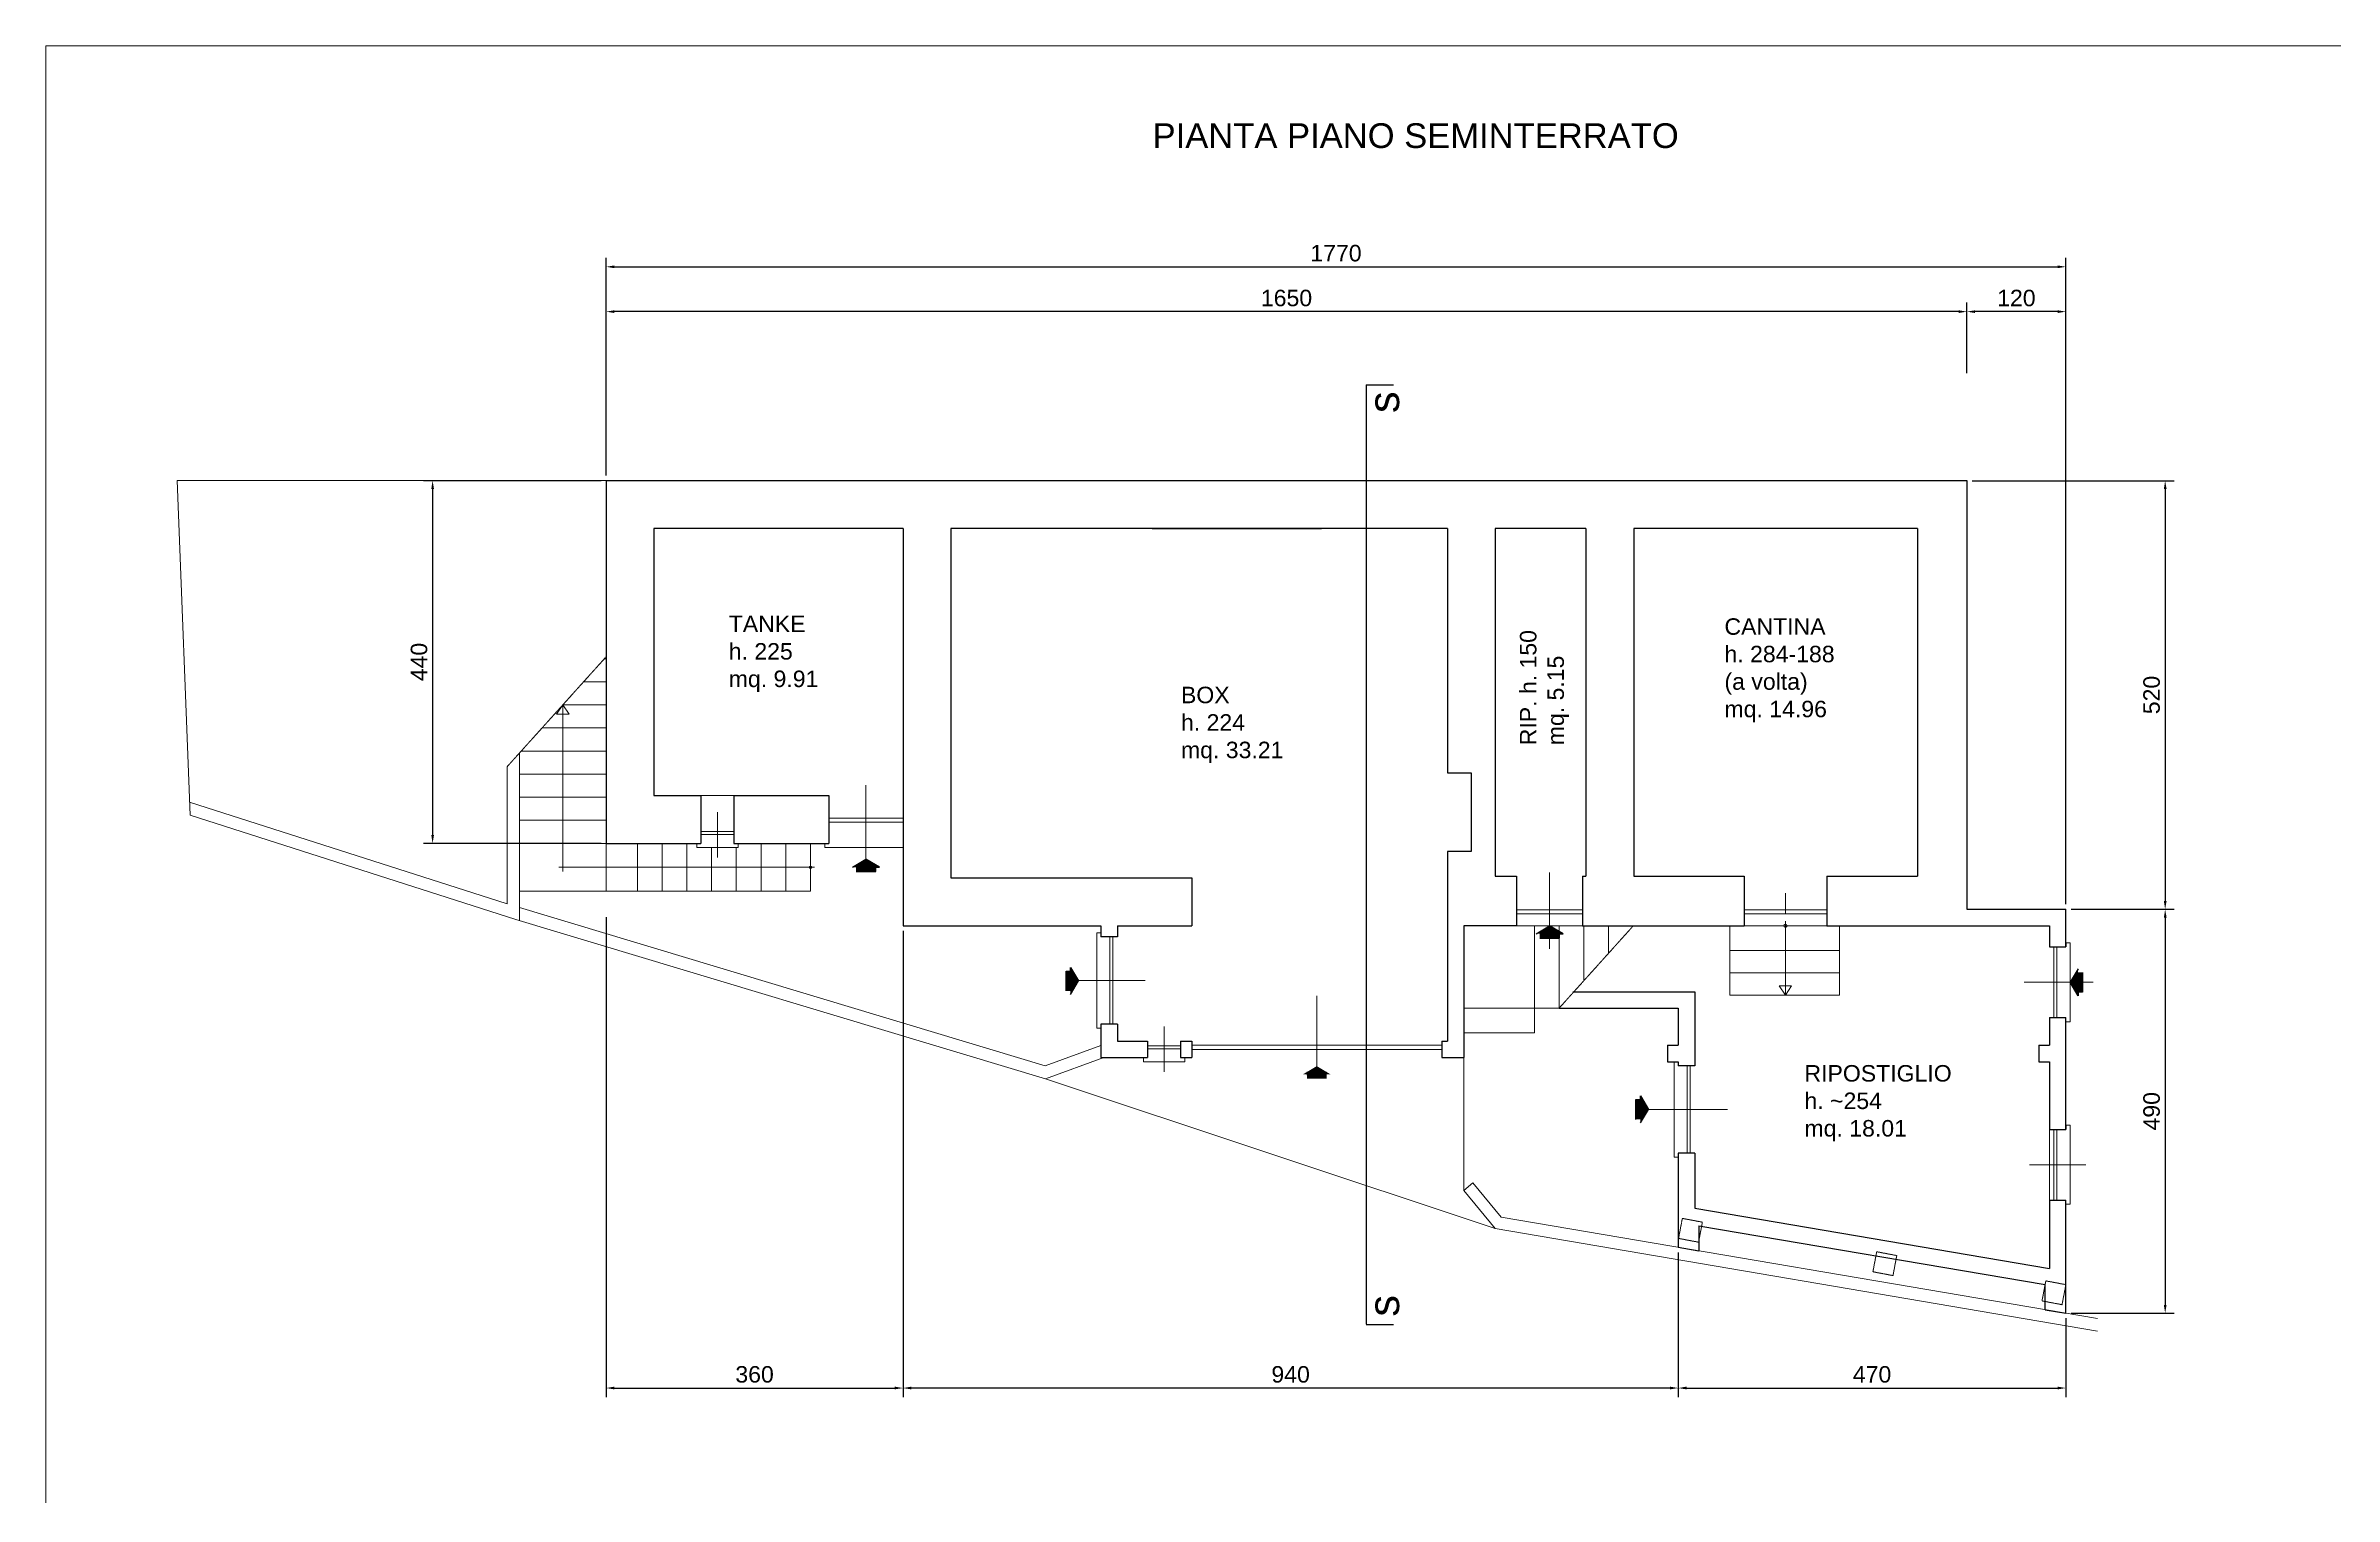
# Model space of a CAD drawing. Header units: millimetres. Extents: x -2768 to 386734, y -140 to 258833.
# Drawn here: x 154417 to 182165, y 153931 to 171528 of the extents above; entities that cross this region are included whole.
import ezdxf

# ---------------------------------------------------------------- set-up
doc = ezdxf.new("R2010")
doc.units = ezdxf.units.MM
doc.header["$PDMODE"] = 32
for name, pattern in [('CENTER', [50.8, 31.75, -6.35, 6.35, -6.35]), ('HIDDEN', [9.525, 6.35, -3.175]), ('punto linea', [30, 24, -3, 0, -3]), ('TRATTOPUNTO', [1, 0.5, -0.25, 0, -0.25])]:
    doc.linetypes.add(name, pattern=pattern)
for name, color, linetype, lineweight in [('linea punto 100', 7, 'TRATTOPUNTO', 5), ('parapetto', 251, 'Continuous', 9), ('rilievo', 7, 'Continuous', 25), ('VARIE', 4, 'Continuous', 13)]:
    doc.layers.add(name, color=color, linetype=linetype, lineweight=lineweight)
doc.styles.add('Annotativa', font='arial.ttf')
doc.styles.get("Standard").update_dxf_attribs({"font": 'arial.ttf'})
doc.dimstyles.new('Annotativa', dxfattribs={"dimscale": 0, "dimtxt": 2.5, "dimasz": 2.5, "dimexe": 1.25, "dimexo": 0.625, "dimtad": 1, "dimtxsty": 'Standard', "dimcen": 2.5, "dimadec": 0, "dimazin": 0, "dimtfac": 1, "dimtmove": 0, "dimatfit": 3, "dimfxl": 1, "dimarcsym": 0})

# ---------------------------------------------------------------- blocks, each defined once
blk = doc.blocks.new('freccia')
at = {"layer": 'rilievo', "lineweight": 13, "ltscale": 0.13}
h = blk.add_hatch(color=254, dxfattribs=at)
h.dxf.hatch_style = 1
h.paths.add_polyline_path([(40478, 1812), (40314, 1714), (40358, 1714), (40358, 1661), (40598, 1661), (40598, 1714), (40641, 1714)])
blk = doc.blocks.new('*D599')
at = {"layer": 'Defpoints', "color": 0}
for p in [(177711, 166252), (178911, 161052), (180115, 161052)]:
    blk.add_point(p, dxfattribs=at)
at = {"layer": 'VARIE', "color": 0, "lineweight": -2, "ltscale": 0.13}
for p, q in [((177774, 166252), (180225, 166252)), ((180115, 166152), (180115, 161152)), ((178974, 161052), (180225, 161052))]:
    blk.add_line(p, q, dxfattribs=at)
at = {"layer": 'VARIE', "color": 0}
for points in [[(180132, 166152), (180099, 166152), (180115, 166252)], [(180099, 161152), (180132, 161152), (180115, 161052)]]:
    blk.add_solid(points, dxfattribs=at)
at = {"layer": 'VARIE', "color": 0, "linetype": 'ByBlock', "lineweight": 9, "ltscale": 0.13, "insert": (179951, 163652), "char_height": 200, "attachment_point": 5, "rotation": 90}
blk.add_mtext('520', dxfattribs=at)
blk = doc.blocks.new('*D601')
at = {"layer": 'Defpoints', "color": 0}
for p in [(178911, 161052), (178911, 156152), (180115, 156152)]:
    blk.add_point(p, dxfattribs=at)
at = {"layer": 'VARIE', "color": 0, "lineweight": -2, "ltscale": 0.13}
for p, q in [((178974, 161052), (180225, 161052)), ((180115, 160952), (180115, 156252)), ((178974, 156152), (180225, 156152))]:
    blk.add_line(p, q, dxfattribs=at)
at = {"layer": 'VARIE', "color": 0}
for points in [[(180132, 160952), (180099, 160952), (180115, 161052)], [(180099, 156252), (180132, 156252), (180115, 156152)]]:
    blk.add_solid(points, dxfattribs=at)
at = {"layer": 'VARIE', "color": 0, "linetype": 'ByBlock', "lineweight": 9, "ltscale": 0.13, "insert": (179951, 158602), "char_height": 200, "attachment_point": 5, "rotation": 90}
blk.add_mtext('490', dxfattribs=at)
blk = doc.blocks.new('*D595')
at = {"layer": 'Defpoints', "color": 0}
for p in [(161211, 168303), (161211, 167495), (177711, 167495)]:
    blk.add_point(p, dxfattribs=at)
at = {"layer": 'VARIE', "color": 0, "lineweight": -2, "ltscale": 0.13}
for p, q in [((161211, 167557), (161211, 168413)), ((177611, 168303), (161311, 168303)), ((177711, 167557), (177711, 168413))]:
    blk.add_line(p, q, dxfattribs=at)
at = {"layer": 'VARIE', "color": 0}
for points in [[(161311, 168319), (161311, 168286), (161211, 168303)], [(177611, 168286), (177611, 168319), (177711, 168303)]]:
    blk.add_solid(points, dxfattribs=at)
at = {"layer": 'VARIE', "color": 0, "linetype": 'ByBlock', "lineweight": 9, "ltscale": 0.13, "insert": (169461, 168467), "char_height": 200, "attachment_point": 5}
blk.add_mtext('1650', dxfattribs=at)
blk = doc.blocks.new('*D597')
at = {"layer": 'Defpoints', "color": 0}
for p in [(177711, 168303), (177711, 167557), (178911, 162295)]:
    blk.add_point(p, dxfattribs=at)
at = {"layer": 'VARIE', "color": 0, "lineweight": -2, "ltscale": 0.13}
for p, q in [((177711, 167620), (177711, 168413)), ((178811, 168303), (177811, 168303)), ((178911, 162357), (178911, 168413))]:
    blk.add_line(p, q, dxfattribs=at)
at = {"layer": 'VARIE', "color": 0}
for points in [[(177811, 168319), (177811, 168286), (177711, 168303)], [(178811, 168286), (178811, 168319), (178911, 168303)]]:
    blk.add_solid(points, dxfattribs=at)
at = {"layer": 'VARIE', "color": 0, "linetype": 'ByBlock', "lineweight": 9, "ltscale": 0.13, "insert": (178311, 168467), "char_height": 200, "attachment_point": 5}
blk.add_mtext('120', dxfattribs=at)
blk = doc.blocks.new('*D607')
at = {"layer": 'Defpoints', "color": 0}
for p in [(161211, 166252), (159107, 161852), (161211, 161852)]:
    blk.add_point(p, dxfattribs=at)
at = {"layer": 'VARIE', "color": 0, "lineweight": -2, "ltscale": 0.13}
for p, q in [((161149, 166252), (158997, 166252)), ((159107, 166152), (159107, 161952)), ((161149, 161852), (158997, 161852))]:
    blk.add_line(p, q, dxfattribs=at)
at = {"layer": 'VARIE', "color": 0}
for points in [[(159124, 166152), (159091, 166152), (159107, 166252)], [(159091, 161952), (159124, 161952), (159107, 161852)]]:
    blk.add_solid(points, dxfattribs=at)
at = {"layer": 'VARIE', "color": 0, "linetype": 'ByBlock', "lineweight": 9, "ltscale": 0.13, "insert": (158943, 164052), "char_height": 200, "attachment_point": 5, "rotation": 90}
blk.add_mtext('440', dxfattribs=at)
blk = doc.blocks.new('*D611')
at = {"layer": 'Defpoints', "color": 0}
for p in [(164811, 160852), (174211, 156952), (164811, 155244)]:
    blk.add_point(p, dxfattribs=at)
at = {"layer": 'VARIE', "color": 0, "lineweight": -2, "ltscale": 0.13}
for p, q in [((164811, 160790), (164811, 155134)), ((174211, 156890), (174211, 155134)), ((174111, 155244), (164911, 155244))]:
    blk.add_line(p, q, dxfattribs=at)
at = {"layer": 'VARIE', "color": 0}
for points in [[(164911, 155261), (164911, 155228), (164811, 155244)], [(174111, 155228), (174111, 155261), (174211, 155244)]]:
    blk.add_solid(points, dxfattribs=at)
at = {"layer": 'VARIE', "color": 0, "linetype": 'ByBlock', "lineweight": 9, "ltscale": 0.13, "insert": (169511, 155409), "char_height": 200, "attachment_point": 5}
blk.add_mtext('940', dxfattribs=at)
blk = doc.blocks.new('*D613')
at = {"layer": 'Defpoints', "color": 0}
for p in [(174211, 156890), (178911, 156152), (178911, 155244)]:
    blk.add_point(p, dxfattribs=at)
at = {"layer": 'VARIE', "color": 0, "lineweight": -2, "ltscale": 0.13}
for p, q in [((174211, 156827), (174211, 155134)), ((178911, 156090), (178911, 155134)), ((174311, 155244), (178811, 155244))]:
    blk.add_line(p, q, dxfattribs=at)
at = {"layer": 'VARIE', "color": 0}
for points in [[(174311, 155261), (174311, 155228), (174211, 155244)], [(178811, 155228), (178811, 155261), (178911, 155244)]]:
    blk.add_solid(points, dxfattribs=at)
at = {"layer": 'VARIE', "color": 0, "linetype": 'ByBlock', "lineweight": 9, "ltscale": 0.13, "insert": (176561, 155409), "char_height": 200, "attachment_point": 5}
blk.add_mtext('470', dxfattribs=at)
blk = doc.blocks.new('*D609')
at = {"layer": 'Defpoints', "color": 0}
for p in [(161211, 161020), (164811, 156820), (164811, 155244)]:
    blk.add_point(p, dxfattribs=at)
at = {"layer": 'VARIE', "color": 0, "lineweight": -2, "ltscale": 0.13}
for p, q in [((161211, 160958), (161211, 155134)), ((164811, 156758), (164811, 155134)), ((161311, 155244), (164711, 155244))]:
    blk.add_line(p, q, dxfattribs=at)
at = {"layer": 'VARIE', "color": 0}
for points in [[(161311, 155261), (161311, 155228), (161211, 155244)], [(164711, 155228), (164711, 155261), (164811, 155244)]]:
    blk.add_solid(points, dxfattribs=at)
at = {"layer": 'VARIE', "color": 0, "linetype": 'ByBlock', "lineweight": 9, "ltscale": 0.13, "insert": (163011, 155409), "char_height": 200, "attachment_point": 5}
blk.add_mtext('360', dxfattribs=at)
blk = doc.blocks.new('*D1158')
at = {"layer": 'Defpoints', "color": 0}
for p in [(178911, 168847), (161211, 166252), (178911, 161052)]:
    blk.add_point(p, dxfattribs=at)
at = {"layer": 'VARIE', "color": 0, "lineweight": -2, "ltscale": 0.13}
for p, q in [((161211, 166315), (161211, 168957)), ((161311, 168847), (178811, 168847)), ((178911, 161115), (178911, 168957))]:
    blk.add_line(p, q, dxfattribs=at)
at = {"layer": 'VARIE', "color": 0}
for points in [[(161311, 168863), (161311, 168830), (161211, 168847)], [(178811, 168830), (178811, 168863), (178911, 168847)]]:
    blk.add_solid(points, dxfattribs=at)
at = {"layer": 'VARIE', "color": 0, "linetype": 'ByBlock', "lineweight": 9, "ltscale": 0.13, "insert": (170061, 169011), "char_height": 200, "attachment_point": 5}
blk.add_mtext('1770', dxfattribs=at)

msp = doc.modelspace()

# ---------------------------------------------------------------- linework, layer by layer
at = {"layer": 'linea punto 100', "linetype": 'punto linea', "ltscale": 0.13}
for p, q in [((160011.2, 162782.3), (161211.2, 164115.6)), ((172766.1, 159852.3), (173666.1, 160852.3))]:
    msp.add_line(p, q, dxfattribs=at)
at = {"layer": 'parapetto', "ltscale": 0.13}
msp.add_line((162761.2, 162052.3), (162761.2, 161852.3), dxfattribs=at)
at = {"layer": 'parapetto', "linetype": 'HIDDEN', "ltscale": 0.13}
for points in [[(174503.6, 157256.6), (174457.6, 157013.4), (174214.4, 157059.4), (174260.5, 157302.6)], [(176860.4, 156851.4), (176814.4, 156608.3), (176571.2, 156654.3), (176617.3, 156897.5)], [(178910.8, 156498.4), (178864.7, 156255.2), (178621.6, 156301.3), (178667.6, 156544.4)]]:
    msp.add_lwpolyline(points, close=True, dxfattribs=at)
at = {"layer": 'rilievo', "linetype": 'CENTER', "ltscale": 0.2}
for p, q in [((170426.6, 167412.8), (170426.6, 156014)), ((170426.6, 167412.8), (170758.1, 167412.8)), ((170426.6, 156014), (170758.1, 156014))]:
    msp.add_line(p, q, dxfattribs=at)
at = {"layer": 'rilievo', "ltscale": 0.13}
for p, q in [((161211.2, 166252.3), (163911, 166252.3)), ((161211.2, 166252.3), (161211.2, 161852.3)), ((161211.2, 166252.3), (161211.2, 161852.3)), ((163311, 166252.3), (177711.2, 166252.3)), ((177711.2, 166252.3), (177711.2, 161052.3)), ((161791.2, 165672.3), (161791.2, 162432.3)), ((164811.2, 165672.3), (161791.2, 165672.3)), ((164811.2, 165672.3), (164811.2, 162432.3)), ((165391.2, 165672.3), (165391.2, 161432.3)), ((171411.2, 165672.3), (165391.2, 165672.3)), ((167831.2, 165672.3), (169886, 165672.3)), ((167831.2, 165672.3), (169886, 165672.3)), ((171411.2, 165672.3), (171411.2, 162706)), ((171991.2, 165672.3), (171991.2, 161452.3)), ((173091.2, 165672.3), (171991.2, 165672.3)), ((173091.2, 165672.3), (173091.2, 161452.3)), ((177111.2, 165672.3), (173671.2, 165672.3)), ((173671.2, 165672.3), (173671.2, 161452.3)), ((177111.2, 165672.3), (177111.2, 161452.3)), ((171411.2, 162706), (171700, 162706)), ((171700, 162706), (171700, 161752.3)), ((161791.2, 162432.3), (162361.2, 162432.3)), ((162361.2, 162432.3), (162361.2, 161852.3)), ((162761.2, 162432.3), (162761.2, 161852.3)), ((162761.2, 162432.3), (163911.2, 162432.3)), ((163911.2, 162432.3), (163911.2, 161852.3)), ((164811.2, 162432.3), (164811.2, 161852.3)), ((164811.2, 162432.3), (164811.2, 162432.3)), ((161211.2, 161852.3), (162361.2, 161852.3)), ((162761.2, 161852.3), (163911.2, 161852.3)), ((164811.2, 161852.3), (164811.2, 160852.3)), ((164811.2, 161852.3), (164811.2, 161852.3)), ((164197.6, 161562.1), (164361.2, 161660.1)), ((164241.2, 161536.9), (164481.2, 161536.9)), ((164241.2, 161536.9), (164481.2, 161536.9)), ((164241.2, 161509.1), (164481.2, 161509.1)), ((164241.2, 161509.1), (164481.2, 161509.1)), ((164524.8, 161562.1), (164361.2, 161660.1)), ((164481.2, 161562.1), (164524.8, 161562.1)), ((164481.2, 161509.1), (164481.2, 161562.1)), ((171700, 161752.3), (171411.2, 161752.3)), ((171411.2, 161752.3), (171411.2, 159452.3)), ((165391.2, 161432.3), (168311.2, 161432.3)), ((168311.2, 161432.3), (168311.2, 160852.3)), ((171991.2, 161452.3), (172251.2, 161452.3)), ((171991.2, 161452.3), (172251.2, 161452.3)), ((172251.2, 161452.3), (172251.2, 160852.3)), ((173051.2, 161452.3), (173051.2, 160852.3)), ((173051.2, 161452.3), (173091.2, 161452.3)), ((173051.2, 161452.3), (173091.2, 161452.3)), ((173671.2, 161452.3), (175011.2, 161452.3)), ((173671.2, 161452.3), (175011.2, 161452.3)), ((175011.2, 161452.3), (175011.2, 160852.3)), ((176011.2, 161452.3), (176011.2, 160852.3)), ((176011.2, 161452.3), (177111.2, 161452.3)), ((176011.2, 161452.3), (177111.2, 161452.3)), ((176011.2, 161092.3), (176011.2, 160852.3)), ((177711.2, 161052.3), (178911.2, 161052.3)), ((178911.2, 160595.7), (178911.2, 161052.3)), ((164811.2, 160852.3), (167211.2, 160852.3)), ((167211.2, 160852.3), (167211.2, 160716.5)), ((167411.2, 160716.5), (167211.2, 160716.5)), ((167411.2, 160852.3), (167411.2, 160716.5)), ((167411.2, 160852.3), (168311.2, 160852.3)), ((171611.2, 160852.3), (171611.2, 159252.3)), ((172251.2, 160852.3), (171611.2, 160852.3)), ((172487.6, 160754.2), (172651.2, 160852.3)), ((172531.2, 160729), (172771.2, 160729)), ((172531.2, 160729), (172771.2, 160729)), ((172531.2, 160701.2), (172771.2, 160701.2)), ((172531.2, 160701.2), (172771.2, 160701.2)), ((172814.8, 160754.2), (172651.2, 160852.3)), ((172771.2, 160754.2), (172814.8, 160754.2)), ((172771.2, 160701.2), (172771.2, 160754.2)), ((173051.2, 160852.3), (175011.2, 160852.3)), ((173051.2, 160852.3), (175011.2, 160852.3)), ((173051.2, 160852.3), (175011.2, 160852.3)), ((174211.2, 160852.3), (174211.2, 160852.3)), ((176011.2, 160852.3), (176325.1, 160852.3)), ((176011.2, 160852.3), (178711.2, 160852.3)), ((178711.2, 160852.3), (178711.2, 160595.7)), ((178711.2, 160595.7), (178911.2, 160595.7)), ((178911.2, 160645.7), (178911.2, 160595.7)), ((178911.2, 160645.7), (178911.2, 160595.7)), ((166788.2, 160062.4), (166788.2, 160302.4)), ((166788.2, 160062.4), (166788.2, 160302.4)), ((166788.2, 160302.4), (166841.2, 160302.4)), ((166841.2, 160302.4), (166841.2, 160346)), ((166841.2, 160346), (166939.3, 160182.4)), ((166841.2, 160018.8), (166939.3, 160182.4)), ((179059.2, 160330.7), (178961.2, 160167.1)), ((179059.2, 160003.5), (178961.2, 160167.1)), ((179112.2, 160287.1), (179112.2, 160047.1)), ((179112.2, 160287.1), (179112.2, 160047.1)), ((172766.1, 159852.3), (174211.2, 159852.3)), ((172930.7, 160052.3), (174411.2, 160052.3)), ((174211.2, 159852.3), (174211.2, 159402.3)), ((174211.2, 159852.3), (174211.2, 159402.3)), ((174411.2, 160052.3), (174411.2, 159152.3)), ((179059.2, 160047.1), (179059.2, 160003.5)), ((179112.2, 160047.1), (179059.2, 160047.1)), ((167411.2, 159659.4), (167211.2, 159659.4)), ((167411.2, 159659.4), (167211.2, 159659.4)), ((167211.2, 159659.4), (167211.2, 159252.3)), ((167411.2, 159659.4), (167411.2, 159452.3)), ((178711.2, 159738.5), (178911.2, 159738.5)), ((178711.2, 159738.5), (178911.2, 159738.5)), ((178711.2, 159738.5), (178711.2, 159402.3)), ((178911.2, 158381.6), (178911.2, 159738.5)), ((167411.2, 159452.3), (167776.4, 159452.3)), ((167776.4, 159452.3), (167776.4, 159252.3)), ((168176.4, 159452.3), (168176.4, 159252.3)), ((168176.4, 159452.3), (168176.4, 159252.3)), ((168176.4, 159452.3), (168311.2, 159452.3)), ((168311.2, 159452.3), (168311.2, 159252.3)), ((171344.3, 159452.3), (171344.3, 159252.3)), ((171344.3, 159452.3), (171411.2, 159452.3)), ((174081.6, 159402.3), (174081.6, 159202.3)), ((174081.6, 159402.3), (174211.2, 159402.3)), ((178581.6, 159402.3), (178581.6, 159202.3)), ((178581.6, 159402.3), (178711.2, 159402.3)), ((167211.2, 159252.3), (167776.4, 159252.3)), ((168176.4, 159252.3), (168311.2, 159252.3)), ((169707.7, 159076.3), (169947.7, 159076.3)), ((169707.7, 159076.3), (169947.7, 159076.3)), ((169707.7, 159048.4), (169947.7, 159048.4)), ((169707.7, 159048.4), (169947.7, 159048.4)), ((171344.3, 159252.3), (171611.2, 159252.3)), ((174081.6, 159202.3), (174211.2, 159202.3)), ((174211.2, 159202.3), (174211.2, 159152.3)), ((174211.2, 159202.3), (174211.2, 159152.3)), ((174411.2, 159152.3), (174211.2, 159152.3)), ((178581.6, 159202.3), (178711.2, 159202.3)), ((178711.2, 159202.3), (178711.2, 158381.6)), ((173698.4, 158503.7), (173698.4, 158743.7)), ((173698.4, 158503.7), (173698.4, 158743.7)), ((173698.4, 158743.7), (173751.4, 158743.7)), ((173751.4, 158743.7), (173751.4, 158787.3)), ((173751.4, 158787.3), (173849.5, 158623.7)), ((173751.4, 158460.1), (173849.5, 158623.7)), ((178711.2, 158381.6), (178911.2, 158381.6)), ((178911.2, 158431.6), (178911.2, 158381.6)), ((178911.2, 158431.6), (178911.2, 158381.6)), ((174411.2, 158095.1), (174211.2, 158095.1)), ((174411.2, 158095.1), (174211.2, 158095.1)), ((174211.2, 158095.1), (174211.2, 157242.3)), ((174211.2, 158095.1), (174211.2, 156952.3)), ((174411.2, 158095.1), (174411.2, 157425.4)), ((174411.2, 157425.4), (178711.2, 156693.5)), ((178711.2, 157524.5), (178911.2, 157524.5)), ((178711.2, 157524.5), (178911.2, 157524.5)), ((178711.2, 157524.5), (178711.2, 156693.5)), ((178911.2, 156152.3), (178911.2, 157524.5)), ((174461.2, 157214), (174461.2, 156909.7)), ((174461.2, 157214), (178661.2, 156499.1)), ((174211.2, 156952.3), (174461.2, 156909.7)), ((178661.2, 156194.8), (178661.2, 156499.1)), ((178661.2, 156194.8), (178911.2, 156152.3))]:
    msp.add_line(p, q, dxfattribs=at)
at = {"layer": 'VARIE', "ltscale": 0.13}
for p, q in [((161211.2, 166252.3), (156011.2, 166252.3)), ((156167.3, 162192.8), (156011.2, 166252.3)), ((161211.2, 164092.3), (161190.2, 164092.3)), ((161211.2, 163812.3), (160938.2, 163812.3)), ((160686.2, 163532.3), (160611.2, 163421.3)), ((161211.2, 163532.3), (160686.2, 163532.3)), ((160686.2, 161512.3), (160686.2, 163532.3)), ((160686.2, 163532.3), (160761.1, 163421.3)), ((161211.2, 163252.3), (160434.2, 163252.3)), ((160611.2, 163421.3), (160686.2, 163421.3)), ((160761.1, 163421.3), (160686.2, 163421.3)), ((160161.2, 161272.4), (160161.2, 162948.9)), ((160161.2, 160915.6), (160161.2, 162948.9)), ((161211.2, 162972.3), (160182.2, 162972.3)), ((160011.2, 161120.3), (160011.2, 162782.3)), ((161211.2, 162692.3), (160161.2, 162692.3)), ((156161.2, 162352.3), (156161.2, 162352.3)), ((156161.2, 162352.3), (160011.2, 161120.3)), ((161211.2, 162412.3), (160161.2, 162412.3)), ((162361.2, 162432.3), (162761.2, 162432.3)), ((164361.2, 162560), (164361.2, 161660.1)), ((156167.3, 162192.8), (160115.5, 160929.4)), ((161211.2, 162132.3), (160161.2, 162132.3)), ((162561.2, 161680.1), (162561.2, 162229.3)), ((163911.2, 162157.6), (164811.2, 162157.6)), ((163911.2, 162107.6), (164811.2, 162107.6)), ((161211.2, 161852.3), (160161.2, 161852.3)), ((161211.2, 161272.3), (161211.2, 161852.3)), ((161589.6, 161272.3), (161589.6, 161852.3)), ((161889.6, 161272.3), (161889.6, 161852.3)), ((162189.6, 161272.3), (162189.6, 161852.3)), ((162811.2, 161802.3), (162311.2, 161802.3)), ((162361.2, 161997.3), (162761.2, 161997.3)), ((162361.2, 161961.1), (162761.2, 161961.1)), ((162489.6, 161272.3), (162489.6, 161802.3)), ((162789.6, 161272.3), (162789.6, 161802.3)), ((163089.6, 161272.3), (163089.6, 161852.3)), ((163389.6, 161272.3), (163389.6, 161852.3)), ((163389.6, 161272.3), (163389.6, 161852.3)), ((163689.6, 161272.3), (163689.6, 161852.3)), ((164811.2, 161802.3), (164011.2, 161802.3)), ((163739.6, 161562.3), (160636.2, 161562.3)), ((160686.2, 161562.3), (160686.2, 161562.3)), ((172651.2, 161500.5), (172651.2, 160571.7)), ((163689.6, 161272.3), (160161.2, 161272.3)), ((163539.6, 161272.3), (160161.2, 161272.3)), ((175511.2, 161248.9), (175511.2, 160997.3)), ((160158.7, 161073), (166534.9, 159152)), ((160160, 161072.6), (160161.2, 161072.3)), ((172251.2, 161047.3), (173051.2, 161047.3)), ((172251.2, 160997.3), (173051.2, 160997.3)), ((175011.2, 161047.3), (176011.2, 161047.3)), ((175011.2, 160997.3), (176011.2, 160997.3)), ((160115.5, 160929.4), (166539.4, 158994)), ((167161.2, 159609.4), (167161.2, 160766.5)), ((167320, 160716.5), (167320, 159659.4)), ((167356.2, 160716.5), (167356.2, 159659.4)), ((172251.2, 160852.3), (173051.2, 160852.3)), ((172466.1, 160852.3), (172466.1, 159552.5)), ((172766.1, 160852.3), (172766.1, 159852.3)), ((173066.1, 160852.3), (173066.1, 160185.6)), ((173366.1, 160852.3), (173366.1, 160518.9)), ((174838.1, 160012.3), (174838.1, 160852.3)), ((175011.2, 160852.3), (176011.2, 160852.3)), ((175511.2, 160012.3), (175511.2, 160908.7)), ((176167.7, 160012.3), (176167.7, 160852.3)), ((174838.1, 160552.3), (176167.7, 160552.3)), ((178766.2, 160595.7), (178766.2, 159738.5)), ((178802.4, 160595.7), (178802.4, 159738.5)), ((178961.2, 159688.5), (178961.2, 160645.7)), ((166788.2, 160187.9), (167745.7, 160187.9)), ((174838.1, 160282.3), (176167.7, 160282.3)), ((175511.2, 160012.3), (175436.2, 160123.2)), ((175436.2, 160123.2), (175511.2, 160123.2)), ((175511.2, 160012.3), (175586.1, 160123.2)), ((175586.1, 160123.2), (175511.2, 160123.2)), ((179242.3, 160167.1), (178406.3, 160167.1)), ((169827.7, 160003.8), (169827.7, 159076.3)), ((171611.2, 159852.3), (172766.1, 159852.3)), ((174838.1, 160012.3), (176167.7, 160012.3)), ((167976.4, 159080.1), (167976.4, 159629.3)), ((167211.2, 159398.6), (166534.9, 159152)), ((167776.4, 159397.3), (168176.4, 159397.3)), ((167776.4, 159361.1), (168176.4, 159361.1)), ((168311.2, 159402.3), (171344.3, 159402.3)), ((168311.2, 159352.3), (171344.3, 159352.3)), ((172466.1, 159552.5), (171611.2, 159552.5)), ((167247.8, 159252.3), (166539.4, 158994)), ((168226.4, 159202.3), (167726.4, 159202.3)), ((171611.2, 159252.3), (171611.2, 157641.4)), ((174161.2, 158045.1), (174161.2, 159202.3)), ((174320, 159152.3), (174320, 158095.1)), ((174356.2, 159152.3), (174356.2, 158095.1)), ((166539.4, 158994), (171992.3, 157177.8)), ((173698.4, 158623.7), (174809.9, 158623.7)), ((178711.2, 158381.6), (178711.2, 157524.5)), ((178766.2, 158381.6), (178766.2, 157524.5)), ((178802.4, 158381.6), (178802.4, 157524.5)), ((178961.2, 157474.5), (178961.2, 158431.6)), ((179152.3, 157953.1), (178471.6, 157953.1)), ((171611.2, 157641.4), (171721.9, 157732.4)), ((171611.2, 157641.4), (171992.3, 157177.8)), ((171721.9, 157732.4), (172062.5, 157318)), ((171992.3, 157177.8), (179296.2, 155934.6)), ((172062.5, 157318), (179293.4, 156087.2))]:
    msp.add_line(p, q, dxfattribs=at)
at = {"layer": 'VARIE', "linetype": 'Continuous', "lineweight": 13, "ltscale": 0.13}
msp.add_lwpolyline([(154416.5, 114715), (234767.1, 114715), (234767.1, 171528.5), (154416.5, 171528.5)], close=True, dxfattribs=at)
at = {"layer": 'VARIE', "ltscale": 0.13}
for points in [[(162361.2, 161852.3), (162311.2, 161852.3), (162311.2, 161802.3), (162461.2, 161802.3)], [(162761.2, 161852.3), (162811.2, 161852.3), (162811.2, 161802.3), (162811.2, 161802.3)], [(163911.2, 161852.3), (163861.2, 161852.3), (163861.2, 161802.3), (164011.2, 161802.3)], [(167211.2, 160716.5), (167211.2, 160766.5), (167161.2, 160766.5), (167161.2, 160616.5)], [(178911.2, 160595.7), (178911.2, 160645.7), (178961.2, 160645.7), (178961.2, 160495.7)], [(167211.2, 159659.4), (167211.2, 159609.4), (167161.2, 159609.4), (167161.2, 159609.4)], [(178911.2, 159738.5), (178911.2, 159688.5), (178961.2, 159688.5), (178961.2, 159688.5)], [(167776.4, 159252.3), (167726.4, 159252.3), (167726.4, 159202.3), (167876.4, 159202.3)], [(168176.4, 159252.3), (168226.4, 159252.3), (168226.4, 159202.3), (168226.4, 159202.3)], [(174211.2, 159152.3), (174211.2, 159202.3), (174161.2, 159202.3), (174161.2, 159052.3)], [(178911.2, 158381.6), (178911.2, 158431.6), (178961.2, 158431.6), (178961.2, 158281.6)], [(174211.2, 158095.1), (174211.2, 158045.1), (174161.2, 158045.1), (174161.2, 158045.1)], [(178911.2, 157524.5), (178911.2, 157474.5), (178961.2, 157474.5), (178961.2, 157474.5)]]:
    msp.add_lwpolyline(points, dxfattribs=at)
for centre, radius in [((163689.6, 161562.3), 15), ((175511.2, 160852.3), 20)]:
    msp.add_circle(centre, radius, dxfattribs=at)

# ---------------------------------------------------------------- block references
at = {"layer": 'rilievo', "ltscale": 0.13}
for p in [(123883.4, 159848.9), (132173.5, 159040.6), (129350, 157337.9)]:
    msp.add_blockref('freccia', p, dxfattribs=at)
at = {"layer": 'rilievo', "ltscale": 0.13, "xscale": -1}
for p, rotation in [((165127.7, 119704.7), 269.9999999999959), ((180772.8, 200644.8), 89.99999999999551), ((172037.9, 118146), 269.9999999999959)]:
    msp.add_blockref('freccia', p, dxfattribs=dict(at, rotation=rotation))

# ---------------------------------------------------------------- texts
at = {"layer": 'rilievo', "linetype": 'Continuous', "lineweight": 13, "ltscale": 0.13, "insert": (167837.4, 170587.9), "char_height": 300, "width": 9790.406, "attachment_point": 1, "style": 'Annotativa'}
msp.add_mtext('{PIANTA PIANO SEMINTERRATO}', dxfattribs=at)
at = {"layer": 'rilievo', "linetype": 'Continuous', "lineweight": 13, "ltscale": 0.13, "char_height": 200, "width": 1564.676, "attachment_point": 1}
for s, insert in [('{TANKE\\Ph. 225\\Pmq. 9.91}', (162697.7, 164614.9)), ('{CANTINA\\Ph. 284-188\\P(a volta)\\Pmq. 14.96}', (174771.2, 164582.3)), ('{BOX\\Ph. 224\\Pmq. 33.21}', (168181.2, 163752.3)), ('{RIPOSTIGLIO\\Ph. ~254\\Pmq. 18.01}', (175741.2, 159162.3))]:
    msp.add_mtext(s, dxfattribs=dict(at, insert=insert))
at = {"layer": 'rilievo', "linetype": 'Continuous', "lineweight": 13, "ltscale": 0.13, "insert": (172291.2, 163042.3), "char_height": 200, "width": 1564.676, "attachment_point": 1, "rotation": 90}
msp.add_mtext('{RIP. h. 150\\Pmq. 5.15}', dxfattribs=at)
at = {"layer": 'VARIE', "ltscale": 0.13, "char_height": 375, "width": 976.604, "attachment_point": 1, "rotation": 90}
for insert in [(170451.5, 167072.6), (170451.5, 156110.2)]:
    msp.add_mtext('{s}', dxfattribs=dict(at, insert=insert))

# ---------------------------------------------------------------- dimensions: what is measured, and where the dimension line sits
at = {"layer": 'VARIE', "lineweight": 9, "ltscale": 0.13}
for base, p1, p2, picture, middle in [((178911.2, 168846.7), (161211.2, 166252.3), (178911.2, 161052.3), '*D1158', (170061.2, 169011.3)), ((161211.2, 168302.8), (177711.2, 167494.8), (161211.2, 167494.8), '*D595', (169461.2, 168467.4)), ((177711.2, 168302.8), (178911.2, 162294.8), (177711.2, 167557.3), '*D597', (178311.2, 168467.4)), ((164811.2, 155244.3), (161211.2, 161020.3), (164811.2, 156820.3), '*D609', (163011.2, 155408.9)), ((164811.2, 155244.3), (174211.2, 156952.3), (164811.2, 160852.3), '*D611', (169511.2, 155408.9)), ((178911.2, 155244.3), (174211.2, 156889.8), (178911.2, 156152.3), '*D613', (176561.2, 155408.9))]:
    dim = msp.add_linear_dim(base=base, p1=p1, p2=p2, dimstyle='Annotativa', override={"dimscale": 0, "dimtxt": 2, "dimasz": 1, "dimexe": 1.1, "dimdec": 0, "dimlfac": 0.1, "dimzin": 0, "dimdsep": 46}, dxfattribs=at)
    dim.commit()
    dim.dimension.update_dxf_attribs({"geometry": picture, "text_midpoint": middle})
for base, p1, p2, picture, middle in [((159107.2, 161852.3), (161211.2, 166252.3), (161211.2, 161852.3), '*D607', (158942.6, 164052.3)), ((180115.2, 161052.3), (177711.2, 166252.3), (178911.2, 161052.3), '*D599', (179950.6, 163652.3)), ((180115.2, 156152.3), (178911.2, 161052.3), (178911.2, 156152.3), '*D601', (179950.6, 158602.3))]:
    dim = msp.add_linear_dim(base=base, p1=p1, p2=p2, angle=90, dimstyle='Annotativa', override={"dimscale": 0, "dimtxt": 2, "dimasz": 1, "dimexe": 1.1, "dimdec": 0, "dimlfac": 0.1, "dimzin": 0, "dimdsep": 46}, dxfattribs=at)
    dim.commit()
    dim.dimension.update_dxf_attribs({"geometry": picture, "text_midpoint": middle})

doc.saveas('drawing.dxf')
